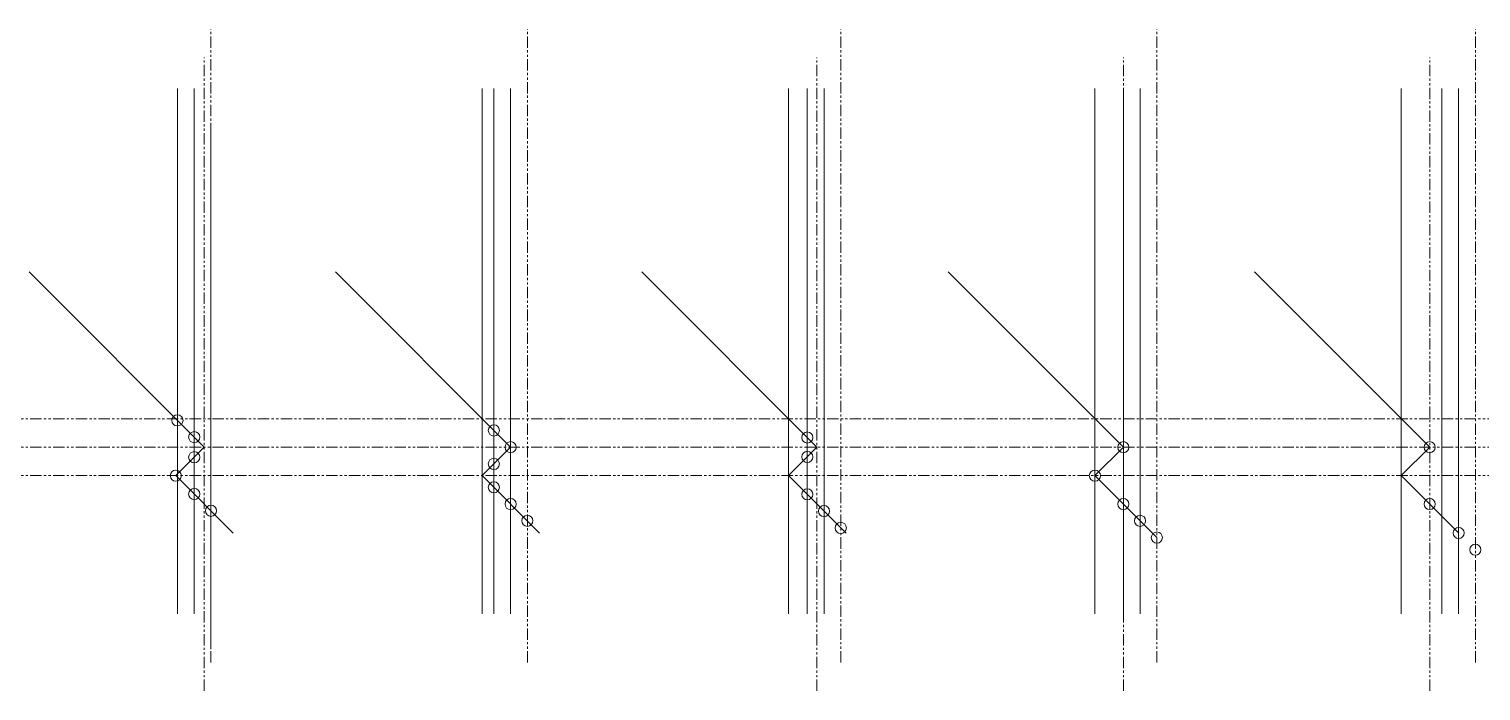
# Model space of a CAD drawing. Header units: inches. Extents: x 897 to 26182, y 486 to 12251.
# Drawn here: x 24269 to 26182, y 11328 to 12200 of the extents above; entities that cross this region are included whole.
import ezdxf

# ---------------------------------------------------------------- set-up
doc = ezdxf.new("R2010")
doc.units = ezdxf.units.IN
doc.header["$LTSCALE"] = 24
doc.header["$MEASUREMENT"] = 0
doc.linetypes.add('CENTER', pattern=[50.8, 31.75, -6.35, 6.35, -6.35])
doc.linetypes.add('PHANTOM2', pattern=[1.25, 0.625, -0.125, 0.125, -0.125, 0.125, -0.125])
doc.layers.add('03-C-Dims', color=131, linetype='Continuous', lineweight=5)
doc.layers.add('_EE_FDN_PERIMETER', color=3, linetype='Continuous')

msp = doc.modelspace()

# ---------------------------------------------------------------- linework, layer by layer
at = {"layer": '03-C-Dims', "linetype": 'PHANTOM2'}
for p, q in [((24508.87, 11365.09), (24508.87, 12199.89)), ((24925.79, 11365.09), (24925.79, 12199.89)), ((25338.79, 11365.09), (25338.79, 12199.89)), ((25755.23, 11365.09), (25755.23, 12199.89)), ((26174.96, 11365.09), (26174.96, 12199.89)), ((24500.03, 11327.62), (24500.03, 12162.41)), ((25307.39, 11327.62), (25307.39, 12162.41)), ((25711.08, 11327.62), (25711.08, 12162.41)), ((26114.76, 11327.62), (26114.76, 12162.41))]:
    msp.add_line(p, q, dxfattribs=at)
at = {"layer": '03-C-Dims'}
for p, q in [((24464.72, 12121.56), (24464.72, 11429.2)), ((24866.23, 12121.56), (24866.23, 11429.2)), ((24881.63, 12121.56), (24881.63, 11429.2)), ((25269.92, 12121.56), (25269.92, 11429.2)), ((25294.64, 12121.56), (25294.64, 11429.2)), ((25673.6, 12121.56), (25673.6, 11429.2)), ((25711.08, 12121.56), (25711.08, 11429.2)), ((26077.29, 12121.56), (26077.29, 11429.2)), ((26130.81, 12121.56), (26130.81, 11429.2)), ((24508.87, 12075.23), (24508.87, 11382.88))]:
    msp.add_line(p, q, dxfattribs=at)
at = {"layer": '03-C-Dims', "linetype": 'CENTER'}
for p, q in [((24486.8, 12121.56), (24486.8, 11429.2)), ((24903.71, 12121.56), (24903.71, 11429.2)), ((25316.72, 12121.56), (25316.72, 11429.2)), ((25733.15, 12121.56), (25733.15, 11429.2)), ((26152.88, 12121.56), (26152.88, 11429.2))]:
    msp.add_line(p, q, dxfattribs=at)
at = {"layer": '03-C-Dims', "linetype": 'PHANTOM2'}
for p in [(23655.18, 11686.34), (23692.66, 11648.86), (23655.18, 11611.39)]:
    msp.add_xline(p, (1, 0), dxfattribs=at)
at = {"layer": '03-C-Dims'}
for centre in [(24464.72, 11684.17), (24881.63, 11670.94), (24486.8, 11662.09), (24903.71, 11648.86), (25294.64, 11661.62), (25711.08, 11648.86), (26114.76, 11648.86), (24486.8, 11635.64), (24881.63, 11626.79), (25294.64, 11636.11), (24462.55, 11611.39), (25673.6, 11611.39), (24486.8, 11587.14), (24881.63, 11595.99), (25294.64, 11586.67), (24903.71, 11573.91), (25711.08, 11573.91), (26114.76, 11573.91), (24508.87, 11565.06), (24925.79, 11551.83), (25316.72, 11564.59), (25733.15, 11551.83), (25338.79, 11542.51), (25755.23, 11529.76), (26152.88, 11535.79), (26174.96, 11513.71)]:
    msp.add_circle(centre, 7.35, dxfattribs=at)
at = {"layer": '_EE_FDN_PERIMETER', "linetype": 'Continuous'}
for p, q in [((24500.03, 11648.86), (24269.16, 11879.73)), ((24903.71, 11648.86), (24672.84, 11879.73)), ((25307.39, 11648.86), (25076.52, 11879.73)), ((25711.08, 11648.86), (25480.21, 11879.73)), ((26114.76, 11648.86), (25883.89, 11879.73)), ((24462.55, 11611.39), (24500.03, 11648.86)), ((24866.23, 11611.39), (24903.71, 11648.86)), ((25269.92, 11611.39), (25307.39, 11648.86)), ((25673.6, 11611.39), (25711.08, 11648.86)), ((26077.29, 11611.39), (26114.76, 11648.86)), ((24538.28, 11535.66), (24462.55, 11611.39)), ((24941.96, 11535.66), (24866.23, 11611.39)), ((25345.65, 11535.66), (25269.92, 11611.39)), ((25755.23, 11529.76), (25673.6, 11611.39)), ((26153.01, 11535.66), (26077.29, 11611.39))]:
    msp.add_line(p, q, dxfattribs=at)

doc.saveas('drawing.dxf')
